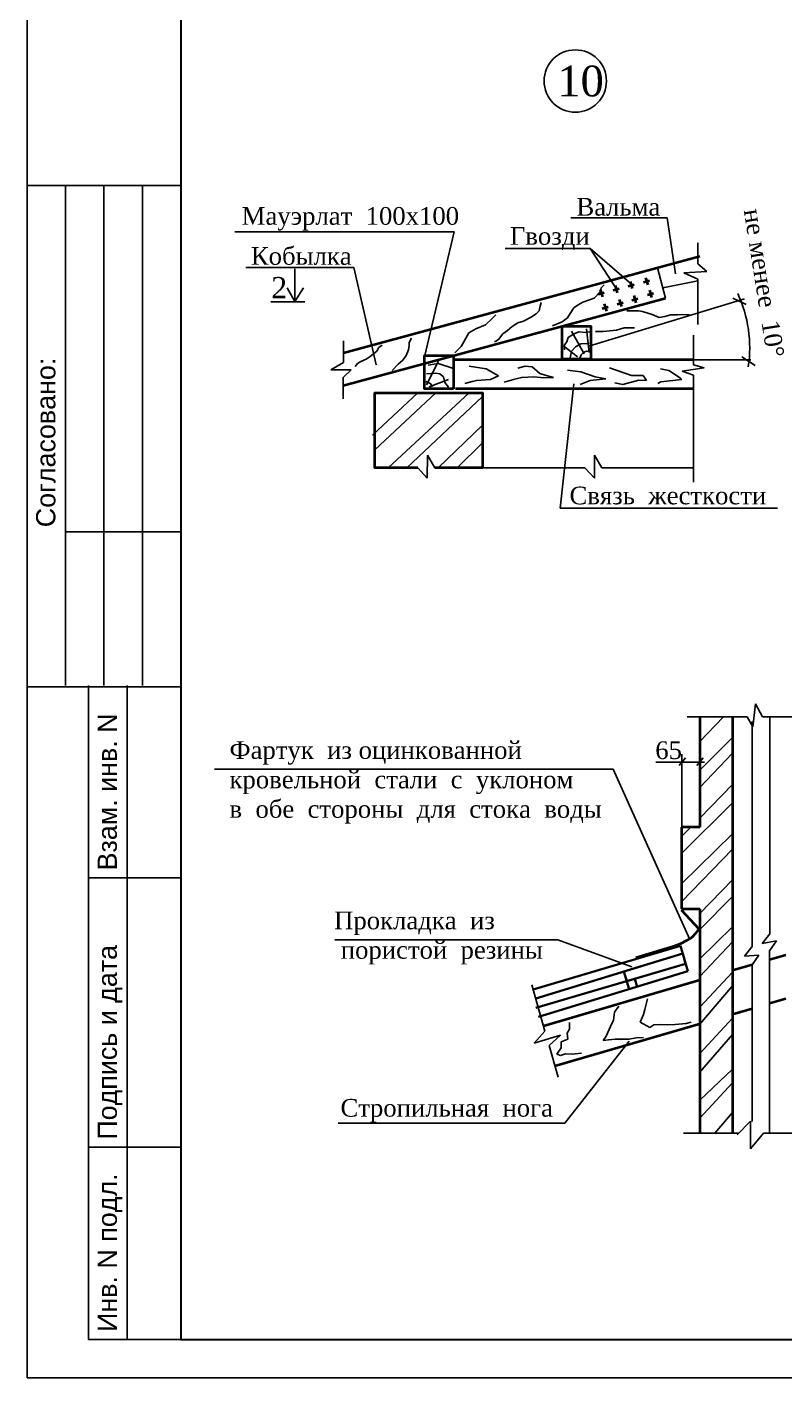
# Model space of a CAD drawing. Header units: millimetres. Extents: x 572274 to 2241483, y -888675 to -304135.
# Drawn here: x 1935341 to 1945197, y -645507 to -627945 of the extents above; entities that cross this region are included whole.
import ezdxf

# ---------------------------------------------------------------- set-up
doc = ezdxf.new("R2010")
doc.units = ezdxf.units.MM
doc.linetypes.add('ACAD_ISO02W100', pattern=[15, 12, -3])
doc.layers.add('стены', color=250, linetype='Continuous', lineweight=30)
doc.styles.add('arial', font='arial.ttf', dxfattribs={"height": 300})
doc.styles.add('style1', font='isocpeui.ttf')

# ---------------------------------------------------------------- blocks, each defined once
blk = doc.blocks.new('shtamp cheti azu')
blk.add_line((455458, 81217), (457458, 81217))
at = {"lineweight": 25, "ltscale": 100}
for p, q in [((455958, 74717), (455958, 81217)), ((456458, 74717), (456458, 81217)), ((456958, 74717), (456958, 81217)), ((457458, 76717), (455958, 76717)), ((457458, 74702), (455458, 74702)), ((456258, 66217), (456258, 74717)), ((456758, 66217), (456758, 74717)), ((457458, 72217), (456258, 72217)), ((457458, 68717), (456258, 68717)), ((457458, 66217), (456258, 66217))]:
    blk.add_line(p, q, dxfattribs=at)
at = {"color": 1, "linetype": 'ACAD_ISO02W100', "lineweight": 5, "ltscale": 70, "char_height": 250, "attachment_point": 1, "rotation": 90, "style": 'arial'}
for s, insert in [('{\\fArial|b0|i0|c204|p34;Согласовано:}', (455576, 76776)), ('{\\fArial|b0|i0|c204|p34;Взам. инв. N}', (456376, 72315)), ('{\\fArial|b0|i0|c204|p34;Подпись и дата}', (456376, 68815)), ('{\\fArial|b0|i0|c204|p34;Инв. N подл.}', (456376, 66315))]:
    blk.add_mtext(s, dxfattribs=dict(at, insert=insert))

msp = doc.modelspace()

# ---------------------------------------------------------------- linework, layer by layer
at = {"lineweight": 25, "ltscale": 100}
msp.add_lwpolyline([(1935341.068, -645507.415), (1977341.068, -645507.415), (1977341.068, -615807.415), (1935341.068, -615807.415)], close=True, dxfattribs=at)
at = {"color": 1, "lineweight": 30}
msp.add_lwpolyline([(1937341.068, -645007.415), (1976841.068, -645007.415), (1976841.068, -616307.415), (1937341.068, -616307.415)], close=True, dxfattribs=at)
at = {"layer": 'стены', "color": 0, "linetype": 'ByBlock', "lineweight": -2, "ltscale": 3}
for p, q in [((1942410.39, -630424.406), (1943664.056, -630424.406)), ((1943664.056, -630424.406), (1943771.009, -631154.807)), ((1938044.408, -630608.654), (1940894.794, -630608.654)), ((1940894.794, -630608.654), (1940508.776, -632232.613)), ((1941556.699, -630825.955), (1942662.29, -630825.955)), ((1942662.29, -630825.955), (1943008.296, -631358.531)), ((1942662.29, -630825.955), (1943202.767, -631287.857)), ((1944064.512, -630748.354), (1944064.512, -631025.221)), ((1944064.512, -631025.221), (1944180.688, -631123.465)), ((1938186.267, -631072.74), (1939588.633, -631072.74)), ((1938821.261, -631515.481), (1938821.261, -631090.216)), ((1939588.633, -631072.74), (1939882.211, -632337.618)), ((1943643.09, -631468.211), (1943539.72, -631073.983)), ((1944180.688, -631123.465), (1943881.31, -631141.327)), ((1943881.31, -631141.327), (1944064.512, -631221.708)), ((1938723.447, -631337.065), (1938822.93, -631512.964)), ((1938822.93, -631512.964), (1938937.716, -631333.241)), ((1942791.349, -631385.258), (1942807.37, -631334.939)), ((1942807.37, -631334.939), (1942843.987, -631296.056)), ((1943608.395, -631335.892), (1944064.512, -631243.074)), ((1944064.512, -631221.708), (1944064.512, -631811.167)), ((1938513.005, -631516.788), (1938953.021, -631516.788)), ((1942026.361, -631527.157), (1942010.341, -631588.912)), ((1942450.346, -631595.682), (1942505.273, -631556.799)), ((1942505.273, -631556.799), (1942569.354, -631520.204)), ((1942569.354, -631520.204), (1942713.537, -631469.885)), ((1942646.872, -632093.859), (1944671.378, -631478.08)), ((1942713.537, -631469.885), (1942791.349, -631385.258)), ((1944516.534, -631469.669), (1944691.184, -631552.397)), ((1941304.586, -631815.827), (1941391.553, -631728.913)), ((1941391.553, -631728.913), (1941435.036, -631687.743)), ((1941886.756, -631719.284), (1941797.5, -631769.602)), ((1941959.992, -631671.252), (1941886.756, -631719.284)), ((1942001.187, -631632.369), (1941959.992, -631671.252)), ((1942010.341, -631588.912), (1942001.187, -631632.369)), ((1942299.298, -631778.66), (1942370.245, -631726.053)), ((1942370.245, -631726.053), (1942404.574, -631668.873)), ((1942404.574, -631668.873), (1942450.346, -631595.682)), ((1943141.366, -631632.44), (1943290.781, -631632.44)), ((1943290.781, -631632.44), (1943343.278, -631642.53)), ((1943343.278, -631642.53), (1943468.463, -631680.869)), ((1943468.463, -631680.869), (1943561.342, -631719.209)), ((1943561.342, -631719.209), (1943636.049, -631707.102)), ((1943636.049, -631707.102), (1943712.775, -631684.905)), ((1943712.775, -631684.905), (1943799.597, -631684.905)), ((1943799.597, -631684.905), (1943870.266, -631680.869)), ((1943870.266, -631680.869), (1943953.05, -631684.905)), ((1941087.167, -631921.039), (1941178.712, -631868.433)), ((1941178.712, -631868.433), (1941304.586, -631815.827)), ((1941589.237, -631890.825), (1941529.733, -631934.282)), ((1941651.029, -631835.932), (1941589.237, -631890.825)), ((1941721.976, -631790.187), (1941651.029, -631835.932)), ((1941797.5, -631769.602), (1941721.976, -631790.187)), ((1942173.424, -631831.265), (1942299.298, -631778.66)), ((1942585.171, -632191.36), (1942422.424, -631900.741)), ((1942648.277, -632178.074), (1942615.063, -631869.188)), ((1942730.989, -631904.781), (1942832.564, -631902.243)), ((1942832.564, -631902.243), (1943007.781, -631884.478)), ((1943007.781, -631884.478), (1943104.277, -631854.024)), ((1943104.277, -631854.024), (1943149.986, -631856.562)), ((1943149.986, -631856.562), (1943241.403, -631856.562)), ((1939455.682, -632022.651), (1939455.682, -632304.325)), ((1939917.142, -632111.342), (1939960.626, -632079.322)), ((1940338.247, -631987.833), (1940308.495, -632045.013)), ((1940308.495, -632045.013), (1940310.784, -632086.183)), ((1940984.18, -632097.155), (1941020.798, -632035.4)), ((1941020.798, -632035.4), (1941087.167, -631921.039)), ((1941438.188, -632028.058), (1941417.591, -632037.207)), ((1941472.517, -632007.473), (1941438.188, -632028.058)), ((1941529.733, -631934.282), (1941472.517, -632007.473)), ((1942329.426, -632076.773), (1942360.979, -632035.256)), ((1942329.426, -632141.539), (1942329.426, -632076.773)), ((1942360.979, -632035.256), (1942375.925, -631982.114)), ((1942375.925, -631982.114), (1942414.121, -631958.864)), ((1942414.121, -631958.864), (1942463.941, -631928.972)), ((1942463.941, -631928.972), (1942517.083, -631909.044)), ((1942473.905, -632103.344), (1942541.993, -632061.827)), ((1942517.083, -631909.044), (1942608.42, -631917.347)), ((1942541.993, -632061.827), (1942626.688, -632058.505)), ((1942608.42, -631917.347), (1942653.259, -631909.044)), ((1942626.688, -632058.505), (1942648.277, -632050.202)), ((1944005.14, -631949.903), (1944005.14, -632337.06)), ((1939750.074, -632262.299), (1939805, -632227.991)), ((1939805, -632227.991), (1939889.679, -632159.374)), ((1939889.679, -632159.374), (1939917.142, -632111.342)), ((1940271.877, -632216.555), (1940228.394, -632273.735)), ((1940301.629, -632141.076), (1940271.877, -632216.555)), ((1940310.784, -632086.183), (1940301.629, -632141.076)), ((1940901.79, -632181.783), (1940984.18, -632097.155)), ((1942497.155, -632232.877), (1942316.14, -632088.398)), ((1942402.496, -632244.502), (1942422.424, -632159.807)), ((1942422.424, -632159.807), (1942473.905, -632103.344)), ((1942527.047, -632249.484), (1942546.975, -632206.306)), ((1942546.975, -632206.306), (1942580.189, -632171.432)), ((1942580.189, -632171.432), (1942621.706, -632159.807)), ((1942621.706, -632159.807), (1942659.901, -632166.45)), ((1944636.031, -632232.613), (1944810.681, -632342.919)), ((1939455.682, -632304.325), (1939292.508, -632403.158)), ((1939292.508, -632403.158), (1939554.575, -632403.158)), ((1939554.575, -632403.158), (1939453.209, -632499.52)), ((1939608.18, -632356.075), (1939640.22, -632319.479)), ((1939640.22, -632319.479), (1939681.415, -632292.033)), ((1939681.415, -632292.033), (1939750.074, -632262.299)), ((1940166.601, -632326.341), (1940091.077, -632408.681)), ((1940228.394, -632273.735), (1940166.601, -632326.341)), ((1940535.89, -632596.566), (1940690.334, -632289.34)), ((1940559.14, -632339.16), (1940685.352, -632320.893)), ((1940685.352, -632320.893), (1940886.294, -632382.338)), ((1941088.897, -632352.446), (1941309.768, -632388.981)), ((1941309.768, -632388.981), (1941472.514, -632478.658)), ((1941724.938, -632379.017), (1941817.936, -632352.446)), ((1941817.936, -632352.446), (1941907.613, -632362.41)), ((1941907.613, -632362.41), (1942007.254, -632447.105)), ((1942369.282, -632405.588), (1942543.654, -632425.516)), ((1942543.654, -632425.516), (1942726.329, -632493.604)), ((1942915.646, -632374.035), (1943199.623, -632473.676)), ((1943576.597, -632388.981), (1943687.863, -632410.57)), ((1943687.863, -632410.57), (1943838.985, -632510.211)), ((1944147.564, -632375.016), (1943860.817, -632416.769)), ((1943860.817, -632416.769), (1944007.039, -632471.806)), ((1944005.14, -632337.06), (1944147.564, -632375.016)), ((1944010.212, -632270.272), (1944752.112, -632270.272)), ((1939453.209, -632499.52), (1939453.209, -632778.723)), ((1940525.926, -632555.049), (1940590.693, -632581.62)), ((1940534.23, -632453.747), (1940650.477, -632443.783)), ((1940570.765, -632623.137), (1940823.188, -632526.817)), ((1940590.693, -632581.62), (1940608.96, -632623.137)), ((1940650.477, -632443.783), (1940710.262, -632453.747)), ((1940710.262, -632453.747), (1940755.1, -632490.282)), ((1940755.1, -632490.282), (1940771.707, -632565.013)), ((1940771.707, -632565.013), (1940823.188, -632628.119)), ((1941130.414, -632551.728), (1941035.755, -632578.298)), ((1941152.003, -632546.746), (1941130.414, -632551.728)), ((1941183.556, -632541.763), (1941152.003, -632546.746)), ((1941367.891, -632525.157), (1941183.556, -632541.763)), ((1941472.514, -632478.658), (1941367.891, -632525.157)), ((1941666.814, -632525.157), (1941545.584, -632563.352)), ((1941771.437, -632500.246), (1941666.814, -632525.157)), ((1941929.202, -632493.604), (1941771.437, -632500.246)), ((1942060.396, -632505.228), (1941929.202, -632493.604)), ((1942007.254, -632447.105), (1942080.324, -632468.694)), ((1942186.607, -632500.246), (1942060.396, -632505.228)), ((1942080.324, -632468.694), (1942186.607, -632500.246)), ((1942449.812, -632582.037), (1942272.547, -634201.762)), ((1942663.223, -632541.763), (1942532.029, -632593.245)), ((1942869.147, -632520.175), (1942663.223, -632541.763)), ((1942726.329, -632493.604), (1942869.147, -632520.175)), ((1943088.357, -632593.245), (1942983.734, -632568.334)), ((1943294.282, -632536.781), (1943088.357, -632593.245)), ((1943199.623, -632473.676), (1943350.745, -632473.676)), ((1943393.922, -632541.763), (1943294.282, -632536.781)), ((1943350.745, -632473.676), (1943393.922, -632541.763)), ((1943581.579, -632556.71), (1943545.044, -632578.298)), ((1943855.592, -632525.157), (1943581.579, -632556.71)), ((1943838.985, -632510.211), (1943855.592, -632525.157)), ((1944007.039, -632471.806), (1944007.039, -633861.64)), ((1940421.305, -632699.392), (1939832.922, -633251.119)), ((1940655.438, -632699.392), (1939862.711, -633440.308)), ((1941090.279, -632699.392), (1940034.954, -633673.781)), ((1941265.533, -632748.125), (1940278.436, -633673.781)), ((1941265.533, -633121.544), (1940685.751, -633673.781)), ((1941265.533, -633351.292), (1940935.677, -633673.781)), ((1940546.075, -633810.595), (1940548.099, -633509.145)), ((1940548.099, -633509.145), (1940643.204, -633673.781)), ((1942718.246, -633810.595), (1942720.27, -633509.145)), ((1942720.27, -633509.145), (1942815.375, -633673.781)), ((1940423.844, -633673.781), (1940546.075, -633810.595)), ((1941265.533, -633673.781), (1942596.015, -633673.781)), ((1942596.015, -633673.781), (1942718.246, -633810.595)), ((1942815.375, -633673.781), (1944007.039, -633673.781)), ((1942272.547, -634201.762), (1945100.285, -634201.762)), ((1944777.165, -637040.707), (1944814.964, -636745.173)), ((1944814.964, -636745.173), (1944902.641, -636910.896)), ((1943926.003, -636910.896), (1944706.717, -636910.896)), ((1944397.887, -636910.896), (1944088.474, -637233.073)), ((1944706.717, -636910.896), (1944777.165, -637040.707)), ((1944769.99, -636974.131), (1944769.99, -639898.73)), ((1944902.641, -636910.896), (1945834.124, -636910.896)), ((1945000.587, -636910.896), (1945000.587, -639734.118)), ((1944515.942, -637180.329), (1944088.474, -637603.671)), ((1943518.481, -637499.69), (1944149.4, -637499.69)), ((1943901.213, -637444.538), (1943818.484, -637545.651)), ((1943855.252, -638345.364), (1943855.252, -637398.577)), ((1944131.015, -637444.538), (1944048.287, -637545.651)), ((1944515.942, -637385.384), (1944088.474, -637829.164)), ((1937779.27, -637591.611), (1942963.618, -637591.611)), ((1942963.618, -637591.611), (1943956.365, -639797.717)), ((1944515.942, -637790.601), (1944088.474, -638227.912)), ((1944515.942, -638030.935), (1943852.204, -638687.43)), ((1943973.925, -638345.098), (1943852.204, -638469.621)), ((1944515.942, -638431.241), (1943852.204, -639082.477)), ((1944515.942, -638630.615), (1943852.204, -639316.966)), ((1944515.942, -639033.282), (1944088.474, -639468.55)), ((1944515.942, -639250.105), (1944088.474, -639677.312)), ((1942243.122, -639809.587), (1939341.928, -639809.587)), ((1942243.122, -639809.587), (1943203.945, -640163.308)), ((1944515.942, -639643.492), (1944088.474, -640058.537)), ((1945000.587, -639734.118), (1944901.76, -639860.32)), ((1944515.942, -639837.819), (1944088.474, -640287.882)), ((1944769.99, -639898.73), (1944671.163, -640024.932)), ((1944901.76, -639860.32), (1945085.574, -639823.87)), ((1945085.574, -639823.87), (1944996.759, -639953.596)), ((1944996.759, -639953.596), (1944996.759, -642326.079)), ((1944671.163, -640024.932), (1944856.964, -640008.662)), ((1944856.964, -640008.662), (1944768.149, -640138.389)), ((1944768.149, -640138.389), (1944768.149, -642173.05)), ((1944515.942, -640232.726), (1944088.474, -640685.063)), ((1941904.326, -640395.108), (1942075.554, -640998.71)), ((1944515.942, -640408.438), (1944088.474, -640908.672)), ((1943035.927, -640673.841), (1942981.125, -640751.893)), ((1943407.92, -640577.521), (1943376.367, -640718.679)), ((1942966.179, -640854.855), (1942926.322, -640939.55)), ((1942981.125, -640751.893), (1942966.179, -640854.855)), ((1943356.439, -640780.124), (1943311.6, -640879.765)), ((1943376.367, -640718.679), (1943356.439, -640780.124)), ((1944515.942, -640831.444), (1944088.474, -641289.052)), ((1942075.554, -640998.71), (1941934.048, -641154.929)), ((1942396.565, -640971.103), (1942365.012, -641025.905)), ((1942365.012, -641025.905), (1942373.315, -641103.957)), ((1942396.565, -640884.747), (1942396.565, -640971.103)), ((1942926.322, -640939.55), (1942873.18, -641064.101)), ((1943311.6, -640879.765), (1943437.812, -640949.514)), ((1943437.812, -640949.514), (1943490.954, -640917.961)), ((1943490.954, -640917.961), (1943560.702, -640911.318)), ((1943560.702, -640911.318), (1943668.647, -640917.961)), ((1943668.647, -640917.961), (1943768.288, -640911.318)), ((1943768.288, -640911.318), (1943911.106, -640899.693)), ((1943911.106, -640899.693), (1943975.873, -640879.765)), ((1941934.048, -641154.929), (1942277.834, -641051.281)), ((1942277.834, -641051.281), (1942128.862, -641186.627)), ((1942128.862, -641186.627), (1942245.687, -641598.452)), ((1942286.96, -641213.562), (1942232.157, -641298.257)), ((1942373.315, -641103.957), (1942286.96, -641135.51)), ((1942286.96, -641135.51), (1942286.96, -641213.562)), ((1942334.349, -642192.857), (1943171.074, -641129.956)), ((1942873.18, -641064.101), (1942833.324, -641118.903)), ((1942833.324, -641118.903), (1942903.073, -641112.26)), ((1942903.073, -641112.26), (1942989.428, -641103.957)), ((1942989.428, -641103.957), (1943168.782, -641103.957)), ((1943168.782, -641103.957), (1943263.44, -641087.35)), ((1943263.44, -641087.35), (1943356.439, -641080.707)), ((1944515.942, -641044.202), (1944088.474, -641533.749)), ((1942232.157, -641298.257), (1942278.657, -641314.864)), ((1942278.657, -641314.864), (1942341.762, -641291.614)), ((1942341.762, -641291.614), (1942428.118, -641298.257)), ((1942428.118, -641298.257), (1942552.669, -641283.311)), ((1944515.942, -641493.529), (1944088.474, -641894.687)), ((1944515.942, -641669.46), (1944088.474, -642129.251)), ((1944515.942, -642056.826), (1944286.537, -642326.079)), ((1939387.889, -642192.857), (1942334.349, -642192.857)), ((1944574.666, -642345.742), (1944749.624, -642168.59)), ((1944749.624, -642168.59), (1944747.322, -642527.496)), ((1943875.904, -642326.079), (1944594.086, -642326.079)), ((1944747.322, -642527.496), (1944915.581, -642326.079)), ((1944915.581, -642326.079), (1945732.664, -642326.079))]:
    msp.add_line(p, q, dxfattribs=at)
at = {"layer": 'стены', "color": 0, "linetype": 'ByBlock', "lineweight": 40, "ltscale": 3}
for p, q in [((1939455.682, -632178.504), (1944087.97, -630925.71)), ((1943384.012, -631203.432), (1943411.666, -631297.398)), ((1942794.784, -631359.008), (1942822.438, -631452.974)), ((1942961.482, -631364.796), (1943038.805, -631342.853)), ((1942987.615, -631304.628), (1943015.269, -631398.594)), ((1943156.456, -631312.255), (1943233.779, -631290.313)), ((1943182.589, -631252.088), (1943210.243, -631346.054)), ((1943357.879, -631263.6), (1943435.202, -631241.657)), ((1943433.651, -631366.571), (1943461.305, -631460.537)), ((1939453.209, -632604.994), (1943643.09, -631468.211)), ((1942768.651, -631419.175), (1942845.974, -631397.232)), ((1942847.287, -631545.043), (1942874.941, -631639.009)), ((1943014.94, -631546.061), (1943092.263, -631524.118)), ((1943041.072, -631485.893), (1943068.726, -631579.859)), ((1943204.187, -631495.429), (1943281.51, -631473.486)), ((1943230.319, -631435.261), (1943257.973, -631529.227)), ((1943407.518, -631426.739), (1943484.841, -631404.796)), ((1942821.154, -631605.21), (1942898.477, -631583.268)), ((1940902.16, -632266.772), (1944005.14, -632266.772)), ((1940913.304, -632641.808), (1944007.039, -632641.808)), ((1944088.474, -636910.896), (1944088.474, -638345.098)), ((1944515.942, -636910.896), (1944515.942, -642326.079)), ((1944088.474, -638345.098), (1943852.204, -638345.098)), ((1943852.204, -638345.098), (1943852.204, -639409.428)), ((1943846.06, -639420.84), (1944075.863, -639669.027)), ((1943852.204, -639409.428), (1944088.474, -639409.428)), ((1944088.474, -639409.428), (1944088.474, -642326.079)), ((1943983.942, -639779.332), (1943910.405, -639825.293)), ((1944029.902, -639733.372), (1943983.942, -639779.332)), ((1944075.863, -639669.027), (1944029.902, -639733.372)), ((1943744.947, -639898.83), (1943257.765, -640045.904)), ((1943836.868, -639862.061), (1943744.947, -639898.83)), ((1943910.405, -639825.293), (1943836.868, -639862.061)), ((1944515.942, -640207.807), (1944771.979, -640132.795)), ((1944996.759, -640066.941), (1945206.149, -640005.595)), ((1942055.665, -640928.6), (1944088.474, -640333.043)), ((1944996.759, -640635.663), (1945206.149, -640574.641)), ((1944515.942, -640775.788), (1944768.149, -640702.287)), ((1942203.491, -641449.705), (1944097.927, -640897.61))]:
    msp.add_line(p, q, dxfattribs=at)
at = {"layer": 'стены', "color": 0, "linetype": 'ByBlock', "lineweight": 35, "ltscale": 3}
for p, q in [((1941922.313, -640458.516), (1943839.567, -639891.211)), ((1943839.567, -639891.211), (1943931.695, -640219.416)), ((1941955.177, -640574.366), (1943867.009, -639988.97)), ((1941959.082, -640697.511), (1943904.328, -640121.922)), ((1941991.946, -640813.361), (1943931.695, -640219.416)), ((1943101.355, -640223.41), (1943169.547, -640452.783)), ((1943242.457, -640317.767), (1943272.631, -640421.22))]:
    msp.add_line(p, q, dxfattribs=at)
at = {"layer": 'стены', "color": 0, "linetype": 'ByBlock', "lineweight": 40, "ltscale": 3}
for points in [[(1942299.576, -631835.688), (1942672.848, -631835.688), (1942672.848, -632262.024), (1942299.576, -632262.024)], [(1940886.498, -632647.47), (1940509.949, -632647.47), (1940508.776, -632214.229), (1940887.955, -632213.297)]]:
    msp.add_lwpolyline(points, close=True, dxfattribs=at)
msp.add_lwpolyline([(1940423.844, -633673.781), (1939862.711, -633673.781), (1939862.711, -632699.392), (1941265.533, -632699.392), (1941265.533, -633673.781), (1940643.204, -633673.781)], dxfattribs=at)
at = {"layer": 'стены', "color": 0, "linetype": 'ByBlock', "lineweight": 35, "ltscale": 3}
msp.add_lwpolyline([(1943101.5, -640223.366), (1943867.009, -639988.97), (1943904.154, -640121.301), (1943138.094, -640349.243)], close=True, dxfattribs=at)
at = {"layer": 'стены', "color": 0, "linetype": 'ByBlock', "lineweight": -2, "ltscale": 3}
msp.add_circle((1942469.985, -628646.967), 405.32, dxfattribs=at)
msp.add_arc((1943062.918, -632114.908), 1675.096, 351.4934372, 24.9740448, dxfattribs=at)

# ---------------------------------------------------------------- block references
msp.add_blockref('shtamp cheti azu', (1479883.501, -711223.918))

# ---------------------------------------------------------------- texts
at = {"layer": 'стены', "color": 0, "linetype": 'ByBlock', "lineweight": -2, "ltscale": 3, "attachment_point": 1, "style": 'style1'}
for s, insert, char_height, width in [('{\\fTimes New Roman|b0|i0|c204|p18;10}', (1942236.809, -628446.532), 400, 927.55754), ('{\\fTimes New Roman|b0|i0|c204|p18;Мауэрлат  100х100}', (1938132.861, -630285.527), 229.80265, 2971.71725), ('{\\fTimes New Roman|b0|i0|c204|p18;Вальма}', (1942484.66, -630167.106), 229.80265, 2971.71725), ('{\\fTimes New Roman|b0|i0|c204|p18;Гвозди}', (1941619.557, -630546.392), 229.80265, 2971.71725), ('{\\fTimes New Roman|b0|i0|c204|p18;Кобылка}', (1938251.723, -630806.284), 229.80265, 2971.71725), ('{\\fPalatino Linotype|b0|i0|c204|p18;2}', (1938515.865, -631194.603), 275.76318, 437.38993), ('{\\fPalatino Linotype|b0|i0|c204|p18;Связь  жесткости}', (1942394.832, -633919.895), 229.80265, 2971.71725), ('{\\fPalatino Linotype|b0|i0|c204|p18;Фартук  из оцинкованной\\Pкровельной  стали  с  уклоном\\Pв  обе  стороны  для  стока  воды}', (1937973.979, -637229.053), 229.80265, 5422.09972), ('{\\fPalatino Linotype|b0|i0|c204|p18;65}', (1943510.239, -637231.217), 229.80265, 437.38993), ('{\\fPalatino Linotype|b0|i0|c204|p18;Прокладка  из  \\P пористой  резины}', (1939334.41, -639444.351), 229.80265, 2971.71725), ('{\\fPalatino Linotype|b0|i0|c204|p18;Стропильная  нога}', (1939417.139, -641880.259), 229.80265, 2971.71725)]:
    msp.add_mtext(s, dxfattribs=dict(at, insert=insert, char_height=char_height, width=width))
at = {"layer": 'стены', "color": 0, "linetype": 'ByBlock', "lineweight": -2, "ltscale": 3, "insert": (1944886.67, -630290.281), "char_height": 229.80265, "width": 2971.71725, "attachment_point": 1, "rotation": 278.9942858, "style": 'style1'}
msp.add_mtext('{\\fTimes New Roman|b0|i0|c204|p18;не менее  10%%D}', dxfattribs=at)

doc.saveas('drawing.dxf')
